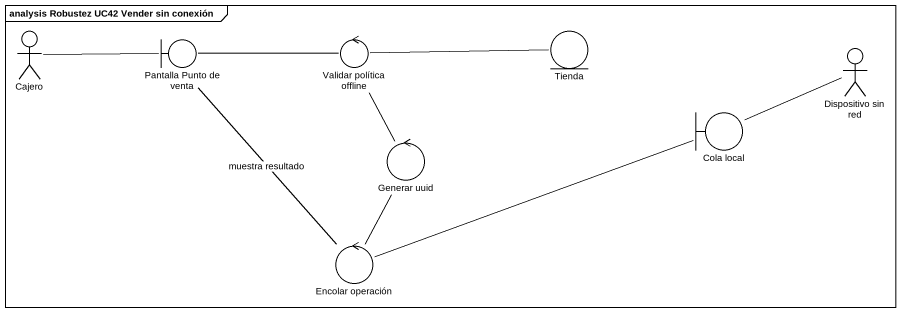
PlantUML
@startuml
mainframe analysis Robustez UC42 Vender sin conexión
actor Cajero
boundary "Pantalla Punto de venta" as Pantalla_Punto_de_venta
control "Validar política offline" as Validar_política_offline
entity Tienda
actor "Dispositivo sin red" as Dispositivo_sin_red
boundary "Cola local" as Cola_local
control "Generar uuid" as Generar_uuid
control "Encolar operación" as Encolar_operación
Cajero -right- Pantalla_Punto_de_venta
Pantalla_Punto_de_venta -right- Validar_política_offline
Validar_política_offline -right- Tienda
Validar_política_offline -- Generar_uuid
Cola_local -right- Dispositivo_sin_red
Generar_uuid -- Encolar_operación
Encolar_operación -up- Pantalla_Punto_de_venta : muestra resultado
Encolar_operación -right- Cola_local
@enduml
